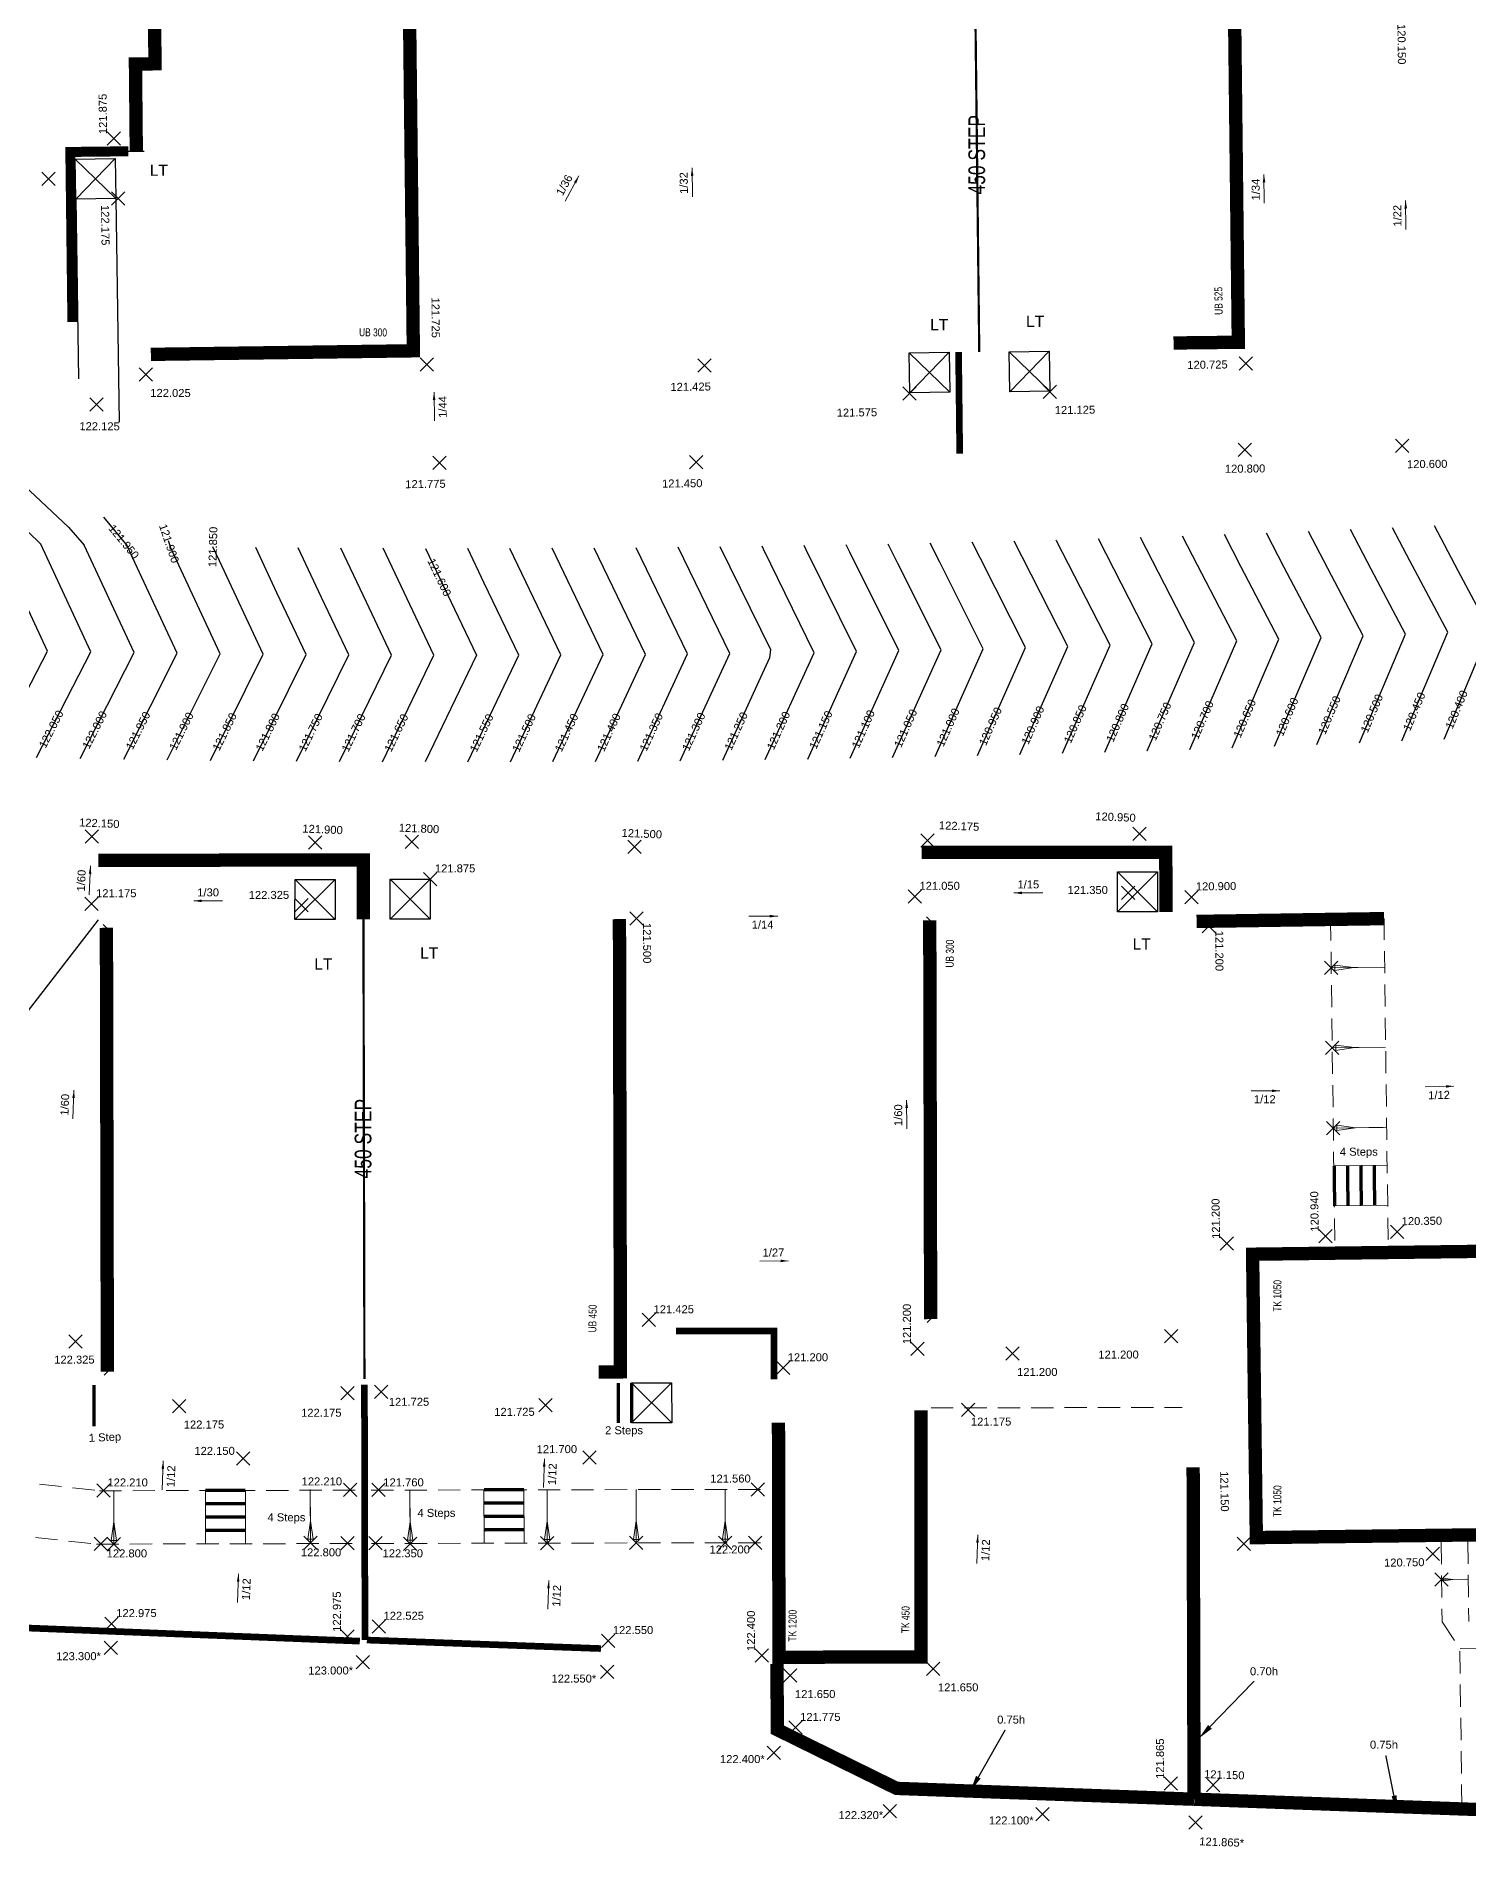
# Model space of a CAD drawing. Header units: metres. Extents: x 287878 to 288371, y 62805 to 63080.
# Drawn here: x 287979.92 to 288012.14, y 62978.25 to 63018.98 of the extents above; entities that cross this region are included whole.
import ezdxf
from ezdxf.enums import TextEntityAlignment as Align

# ---------------------------------------------------------------- set-up
doc = ezdxf.new("R2010")
doc.units = ezdxf.units.M
doc.header["$PDMODE"] = 3
doc.header["$PDSIZE"] = 0.15
doc.linetypes.add('DASHDOT', pattern=[25.4, 12.7, -6.35, 0, -6.35])
doc.linetypes.add('HIDDEN', pattern=[0.375, 0.25, -0.125])
for name, color, linetype, lineweight in [('EXP - LEVELS TEXT', 3, 'Continuous', 18), ('EXP - PLOT FFLS', 4, 'Continuous', 25), ('EXP - RETAINING WALLS - 0.6m', 190, 'Continuous', 18), ('EXP - RETAINING WALLS GRAVEL BOARD', 151, 'FENCELINE2', 18), ('EXP - STEPS', 240, 'Continuous', 18), ('EXP - TANKING', 12, 'TANKING', 35), ('EXP - UNDERBUILD', 94, 'UNDERBUILD', 35), ('EXP-EW-BANKS&CUTTINGS', 251, 'HIDDEN', 18), ('EXP-EW-DESIGN-LINES', 1, 'HIDDEN', 9), ('EXP-EW-GRADIENTS', 3, 'Continuous', 18), ('EXP-EW-GRADIENTS-TEXT', 3, 'Continuous', 18), ('EXP-EW-LEVEL-LANDING', 1, 'Continuous', 25), ('EXP-EW-LEVEL-THRESHOLD-TEXT', 1, 'Continuous', 25), ('EXP-EW-LEVELS-POINTS', 3, 'Continuous', 18), ('EXP-EW-LEVELS-TEXT', 3, 'Continuous', 18), ('EXP-EW-PLOT-WALLS', 190, 'DASHDOT', 35), ('EXP-EW-RAISED-DPC', 160, 'TANKING', 35), ('EXP-EW-RETAINING-WALL-HEIGHTS', 3, 'Continuous', 18), ('EXP-LEVEL-LANDING', 1, 'Continuous', 25), ('EXP-LEVEL-THRESHOLD-TEXT', 1, 'Continuous', 25)]:
    doc.layers.add(name, color=color, linetype=linetype, lineweight=lineweight)
for name, color, linetype in [('EXP - PEN 1', 1, 'Continuous'), ('XREF - SITE CONTOURS$0$EXP_-_ EW_CONT-SECONDARY_TEXT', 253, 'Continuous'), ('XREF - SITE CONTOURS$0$EXP_-_EW_-_CONT-PRIMARY', 10, 'Continuous'), ('XREF - SITE CONTOURS$0$EXP_-_EW_-_CONT-PRIMARY_TEXT', 10, 'Continuous'), ('XREF - SITE CONTOURS$0$EXP_-_EW_CONT-SECONDARY', 253, 'Continuous')]:
    doc.layers.add(name, color=color, linetype=linetype)
doc.layers.add('EXP - WORKING', color=6, linetype='Continuous', plot=False)
doc.layers.add('EXP-EW-BANKS&CUTTINGS-WORKING', color=255, linetype='Continuous', lineweight=18, plot=False)
doc.layers.add('EXP-EW-TANKING TEXT', color=3, linetype='Continuous', true_color=0x00ff00)
doc.styles.add('18 @ 1 to 200', font='arial.ttf', dxfattribs={"height": 0.36})
doc.styles.add('18 @ 1 to 500', font='arial.ttf', dxfattribs={"height": 0.9})
doc.styles.add('25 @ 1 to 200', font='arial.ttf', dxfattribs={"height": 0.5})
doc.styles.add('Century Gothic', font='arial.ttf')
doc.styles.add('ESTROAD', font='arial.ttf', dxfattribs={"width": 0.75})
doc.styles.add('XREF - SITE CONTOURS$0$18 @ 1 to 200', font='arial.ttf', dxfattribs={"height": 0.36})
doc.linetypes.add('FENCELINE2', pattern='A,6.35,-2.54,[132,ltypeshp.shx,S=2.54,R=0,X=-2.54,Y=0],-2.54,25.4', length=36.83)
doc.linetypes.add('TANKING', pattern='A,0.3,-0.1575,["V",Century Gothic,S=0.3,R=0,X=-0.1464,Y=-0.15],-0.1575', length=0.615)
doc.linetypes.add('UNDERBUILD', pattern='A,0.3,-0.1575,["O",Century Gothic,S=0.3,R=0,X=-0.181,Y=-0.15],-0.1575', length=0.615)
doc.dimstyles.new('1 to 200 (18)', dxfattribs={"dimtxt": 0.36, "dimasz": 0.36, "dimexe": 0.09, "dimexo": 0.09, "dimgap": 0.12, "dimtad": 1, "dimdec": 3, "dimzin": 0, "dimdsep": 46, "dimtxsty": '18 @ 1 to 200', "dimcen": 0.12, "dimadec": 0, "dimazin": 0, "dimtfac": 1, "dimtdec": 3, "dimtofl": 0, "dimtmove": 0, "dimatfit": 3, "dimfxl": 0.12, "dimtolj": 1, "dimtzin": 0, "dimarcsym": 1})

# ---------------------------------------------------------------- blocks, each defined once
blk = doc.blocks.new('*U804')
at = {"layer": 'EXP - STEPS'}
for p, q in [((-0.45, 1.2), (-0.45, 0)), ((0.45, 1.2), (0.45, 0))]:
    blk.add_line(p, q, dxfattribs=at)
at = {"layer": 'EXP - STEPS', "const_width": 0.075}
for points in [[(-0.45, 1.2), (0.45, 1.2)], [(-0.45, 0.9), (0.45, 0.9)], [(-0.45, 0.6), (0.45, 0.6)], [(-0.45, 0.3), (0.45, 0.3)]]:
    blk.add_lwpolyline(points, dxfattribs=at)
blk = doc.blocks.new('*U805')
at = {"layer": 'EXP - STEPS'}
for p, q in [((-0.45, 1.2), (-0.45, 0)), ((0.45, 1.2), (0.45, 0))]:
    blk.add_line(p, q, dxfattribs=at)
at = {"layer": 'EXP - STEPS', "const_width": 0.075}
for points in [[(-0.45, 1.2), (0.45, 1.2)], [(-0.45, 0.9), (0.45, 0.9)], [(-0.45, 0.6), (0.45, 0.6)], [(-0.45, 0.3), (0.45, 0.3)]]:
    blk.add_lwpolyline(points, dxfattribs=at)
blk = doc.blocks.new('XREF - SITE CONTOURS')
at = {"layer": 'XREF - SITE CONTOURS$0$EXP_-_EW_-_CONT-PRIMARY', "flags": 128}
for points in [[(528.223191, 277.117846), (530.749654, 276.111977), (531.984824, 275.487773), (532.733873, 275.064705), (533.029286, 274.834989), (533.243347, 274.672809), (533.88992, 274.208789), (534.031682, 274.074216), (535.641835, 272.56514), (535.994034, 272.164309)], [(564.673441, 267.715305), (565.710838, 270.162853), (564.939859, 271.619169), (564.470401, 272.511066)], [(535.907819, 267.36511), (537.11882, 269.745165), (536.151583, 271.823986), (535.994034, 272.164309)], [(540.774995, 267.302464), (541.947091, 269.694922), (541.336954, 270.98725), (540.812142, 272.102402)], [(545.58317, 267.289213), (546.717914, 269.693405), (546.370105, 270.418185), (545.571834, 272.089392)], [(550.357322, 267.324256), (551.418806, 269.632386), (551.435837, 269.803794), (550.298227, 272.123755)], [(555.130583, 267.40699), (556.216725, 269.833103), (555.236762, 271.779892), (555.023495, 272.205736)], [(559.90278, 267.537343), (560.964603, 269.974308), (559.747709, 272.334863)]]:
    blk.add_lwpolyline(points, dxfattribs=at)
at = {"layer": 'XREF - SITE CONTOURS$0$EXP_-_EW_CONT-SECONDARY', "flags": 128}
for points in [[(528.049709, 276.549071), (530.733627, 275.41216), (532.075402, 274.674703), (532.202032, 274.574498), (533.277297, 273.878498), (535.023236, 272.182726)], [(536.43089, 272.794274), (536.962421, 272.147925)], [(565.627347, 267.756609), (566.659846, 270.206241), (565.806183, 271.811858), (565.414716, 272.551954)], [(566.581168, 267.799816), (567.608765, 270.251522), (566.894776, 271.587048), (566.358947, 272.594725)], [(533.944002, 267.404428), (535.170762, 269.779328), (534.175859, 271.929791), (534.050011, 272.203191)], [(534.927136, 267.383735), (536.146002, 269.761227), (535.164223, 271.877308), (535.023236, 272.182726)], [(536.886066, 267.348538), (538.089231, 269.731129), (537.137946, 271.769852), (536.962421, 272.147925)], [(537.861893, 267.334003), (539.057249, 269.719102), (538.123321, 271.714932), (537.928411, 272.133557)], [(537.88433, 272.263606), (537.928411, 272.133557)], [(538.835314, 267.321489), (540.022889, 269.709068), (539.037549, 271.809579), (538.892018, 272.121192)], [(538.892017, 272.121098), (538.892154, 272.126086)], [(539.806343, 267.310981), (540.986165, 269.701013), (540.331271, 271.092165), (539.853257, 272.110812)], [(541.741283, 267.295922), (542.905681, 269.69078), (542.342961, 270.879219), (541.768688, 272.095949)], [(542.705222, 267.291341), (543.861949, 269.688571), (542.722909, 272.091436)], [(543.674817, 272.088848), (544.81591, 269.688281), (543.666826, 267.288705)], [(544.626113, 267.288001), (545.76777, 269.689734), (544.993883, 271.310627), (544.624429, 272.088172)], [(546.538261, 267.292363), (547.667898, 269.698808), (546.517567, 272.092498)], [(547.493052, 267.297478), (548.61787, 269.706106), (547.462754, 272.097486)], [(548.447826, 267.304499), (549.567825, 269.715298), (548.407928, 272.104359)], [(549.402584, 267.313425), (550.517759, 269.726385), (549.353087, 272.113115)], [(551.312036, 267.336993), (552.409492, 269.736535), (551.2753, 272.071177), (551.243343, 272.136338)], [(552.266724, 267.351635), (553.367404, 269.771109), (552.236311, 272.053533), (552.188432, 272.150862)], [(553.22138, 267.368181), (554.317218, 269.789879), (553.213161, 272.00617), (553.133489, 272.16727)], [(554.176001, 267.386633), (555.266993, 269.810544), (554.297032, 271.746982), (554.078511, 272.185561)], [(556.085123, 267.429251), (557.166409, 269.857556), (556.144145, 271.878077), (555.968437, 272.227795)], [(557.039616, 267.453417), (558.116043, 269.883903), (557.089546, 271.902711), (556.913334, 272.251737)], [(557.994059, 267.479488), (559.065623, 269.912144), (557.865776, 272.262586), (557.85818, 272.277562)], [(558.948449, 267.507463), (560.015144, 269.942279), (558.802973, 272.305271)], [(560.857051, 267.569127), (561.913997, 270.00823), (561.030275, 271.71109), (560.692384, 272.366338)], [(561.811256, 267.602816), (562.863321, 270.044046), (562.007629, 271.684645), (561.636995, 272.399696)], [(562.765391, 267.638408), (563.812571, 270.081755), (562.985015, 271.660511), (562.581537, 272.434937)], [(563.719454, 267.675905), (564.761745, 270.121358), (563.962428, 271.638687), (563.526007, 272.47206)]]:
    blk.add_lwpolyline(points, dxfattribs=at)
at = {"layer": 'XREF - SITE CONTOURS$0$EXP_-_ EW_CONT-SECONDARY_TEXT', "char_height": 0.18, "width": 2.52, "attachment_point": 5, "line_spacing_factor": 0.888, "style": 'XREF - SITE CONTOURS$0$18 @ 1 to 200'}
for s, insert, rotation in [('121.950', (536.888211, 272.238165), 309.432434), ('121.900', (537.906049, 272.199529), 288.7244265), ('121.850', (538.892058, 272.122592), 88.4179003), ('121.600', (543.98392, 271.438575), 295.4237364), ('120.450', (565.906995, 268.420082), 67.1449889), ('120.400', (566.859488, 268.463848), 67.2597044), ('122.050', (535.255607, 268.024443), 62.857193), ('121.950', (537.210619, 267.99124), 63.2070581), ('121.200', (551.611501, 267.991761), 65.422516), ('121.150', (552.564868, 268.007005), 65.538002), ('121.100', (553.51821, 268.024148), 65.652847), ('121.050', (554.471516, 268.043193), 65.7676848), ('120.950', (556.378004, 268.08699), 65.9973296), ('120.900', (557.331179, 268.111742), 66.1121369), ('120.850', (558.284302, 268.138395), 66.2269364), ('120.800', (559.237371, 268.166951), 66.3417205), ('120.700', (561.143328, 268.229767), 66.5712738), ('120.650', (562.096209, 268.264028), 66.686035), ('120.600', (563.04902, 268.30019), 66.800789), ('120.550', (564.001758, 268.338253), 66.9155347), ('121.900', (538.184493, 267.977687), 63.381035), ('121.850', (539.155965, 267.966146), 63.5543788), ('121.800', (540.125049, 267.956602), 63.7270928), ('121.700', (542.056112, 267.943442), 64.0706254), ('121.650', (543.01812, 267.939797), 64.2414475), ('121.550', (544.935218, 267.938273), 64.5760573), ('121.450', (546.844212, 267.944125), 64.8536298), ('121.400', (547.797705, 267.949848), 64.9676513), ('121.350', (548.751182, 267.957473), 65.0815658), ('121.300', (549.704641, 267.967001), 65.1954727)]:
    blk.add_mtext(s, dxfattribs=dict(at, insert=insert, rotation=rotation))
at = {"layer": 'XREF - SITE CONTOURS$0$EXP_-_EW_-_CONT-PRIMARY_TEXT', "char_height": 0.18, "width": 2.52, "attachment_point": 5, "line_spacing_factor": 0.888, "style": 'XREF - SITE CONTOURS$0$18 @ 1 to 200'}
for s, insert, rotation in [('122.000', (536.234328, 268.00682), 63.0324441), ('121.250', (550.658154, 267.978397), 65.3028106), ('121.000', (555.424781, 268.06414), 65.8825075), ('120.750', (560.190381, 268.197408), 66.4565047), ('120.500', (564.954417, 268.378217), 67.0302656), ('121.750', (541.09176, 267.949039), 63.8991737), ('121.500', (545.890489, 267.940332), 64.7333603)]:
    blk.add_mtext(s, dxfattribs=dict(at, insert=insert, rotation=rotation))
blk = doc.blocks.new('*U875')
at = {"layer": 'EXP-EW-BANKS&CUTTINGS', "linetype": 'Continuous'}
blk.add_lwpolyline([(-1.119, -0.042), (-0.496, -0.019), (-0.078, -0.063), (-0.082, 0.057), (-0.496, -0.019)], dxfattribs=at)
at = {"layer": 'EXP-EW-BANKS&CUTTINGS-WORKING'}
blk.add_line((-1.199, -0.045), (0, 0), dxfattribs=at)
blk.add_point((0, 0), dxfattribs=at)
blk = doc.blocks.new('*U876')
at = {"layer": 'EXP-EW-BANKS&CUTTINGS', "linetype": 'Continuous'}
blk.add_lwpolyline([(-1.119, -0.042), (-0.496, -0.019), (-0.078, -0.063), (-0.082, 0.057), (-0.496, -0.019)], dxfattribs=at)
at = {"layer": 'EXP-EW-BANKS&CUTTINGS-WORKING'}
blk.add_line((-1.199, -0.045), (0, 0), dxfattribs=at)
blk.add_point((0, 0), dxfattribs=at)
blk = doc.blocks.new('*U877')
at = {"layer": 'EXP-EW-BANKS&CUTTINGS', "linetype": 'Continuous'}
blk.add_lwpolyline([(-1.119, -0.042), (-0.496, -0.019), (-0.078, -0.063), (-0.082, 0.057), (-0.496, -0.019)], dxfattribs=at)
at = {"layer": 'EXP-EW-BANKS&CUTTINGS-WORKING'}
blk.add_line((-1.199, -0.045), (0, 0), dxfattribs=at)
blk.add_point((0, 0), dxfattribs=at)
blk = doc.blocks.new('*U25')
at = {"layer": 'EXP - STEPS'}
for p, q in [((-0.45, 1.2), (-0.45, 2.4)), ((0.45, 1.2), (0.45, 2.4))]:
    blk.add_line(p, q, dxfattribs=at)
at = {"layer": 'EXP - STEPS', "const_width": 0.075}
for points in [[(-0.45, 2.1), (0.45, 2.1)], [(-0.45, 1.8), (0.45, 1.8)], [(-0.45, 1.5), (0.45, 1.5)], [(-0.45, 1.2), (0.45, 1.2)]]:
    blk.add_lwpolyline(points, dxfattribs=at)
blk = doc.blocks.new('*U879')
at = {"layer": 'EXP-EW-BANKS&CUTTINGS', "linetype": 'Continuous'}
blk.add_lwpolyline([(-1.119, -0.042), (-0.496, -0.019), (-0.078, -0.063), (-0.082, 0.057), (-0.496, -0.019)], dxfattribs=at)
at = {"layer": 'EXP-EW-BANKS&CUTTINGS-WORKING'}
blk.add_line((-1.199, -0.045), (0, 0), dxfattribs=at)
blk.add_point((0, 0), dxfattribs=at)
blk = doc.blocks.new('*U880')
at = {"layer": 'EXP-EW-BANKS&CUTTINGS', "linetype": 'Continuous'}
blk.add_lwpolyline([(-1.119, -0.042), (-0.496, -0.019), (-0.078, -0.063), (-0.082, 0.057), (-0.496, -0.019)], dxfattribs=at)
at = {"layer": 'EXP-EW-BANKS&CUTTINGS-WORKING'}
blk.add_line((-1.199, -0.045), (0, 0), dxfattribs=at)
blk.add_point((0, 0), dxfattribs=at)
blk = doc.blocks.new('*U881')
at = {"layer": 'EXP-EW-BANKS&CUTTINGS', "linetype": 'Continuous'}
blk.add_lwpolyline([(-1.119, -0.042), (-0.496, -0.019), (-0.078, -0.063), (-0.082, 0.057), (-0.496, -0.019)], dxfattribs=at)
at = {"layer": 'EXP-EW-BANKS&CUTTINGS-WORKING'}
blk.add_line((-1.199, -0.045), (0, 0), dxfattribs=at)
blk.add_point((0, 0), dxfattribs=at)
blk = doc.blocks.new('*U882')
at = {"layer": 'EXP-EW-BANKS&CUTTINGS', "linetype": 'Continuous'}
blk.add_lwpolyline([(-1.119, -0.042), (-0.496, -0.019), (-0.078, -0.063), (-0.082, 0.057), (-0.496, -0.019)], dxfattribs=at)
at = {"layer": 'EXP-EW-BANKS&CUTTINGS-WORKING'}
blk.add_line((-1.199, -0.045), (0, 0), dxfattribs=at)
blk.add_point((0, 0), dxfattribs=at)
blk = doc.blocks.new('*U27')
at = {"layer": 'EXP-LEVEL-LANDING', "ltscale": 2}
for p, q in [((-7.71, 0.901), (-8.308, -0.223)), ((-7.447, 0.04), (-8.571, 0.638))]:
    blk.add_line(p, q, dxfattribs=at)
blk.add_lwpolyline([(-8.308, -0.223), (-8.571, 0.638), (-7.71, 0.901), (-7.447, 0.04)], close=True, dxfattribs=at)
blk = doc.blocks.new('*U874')
at = {"layer": 'EXP-EW-BANKS&CUTTINGS', "linetype": 'Continuous'}
blk.add_lwpolyline([(-0.565, -0.021), (-0.25, -0.009), (-0.039, -0.032), (-0.042, 0.029), (-0.25, -0.009)], dxfattribs=at)
at = {"layer": 'EXP-EW-BANKS&CUTTINGS-WORKING'}
blk.add_line((-0.606, -0.023), (0, 0), dxfattribs=at)
blk.add_point((0, 0), dxfattribs=at)
blk = doc.blocks.new('*U974')
at = {"layer": 'EXP-LEVEL-LANDING', "ltscale": 2}
for p, q in [((-8.266, -0.296), (-7.14, -0.89)), ((-7.406, -0.03), (-8, -1.156))]:
    blk.add_line(p, q, dxfattribs=at)
blk.add_lwpolyline([(-7.14, -0.89), (-8, -1.156), (-8.266, -0.296), (-7.406, -0.03)], close=True, dxfattribs=at)
blk = doc.blocks.new('*U1124')
at = {"layer": 'EXP-LEVEL-THRESHOLD-TEXT', "style": '25 @ 1 to 200'}
blk.add_text('LT', height=0.5, rotation=359.99996, dxfattribs=at).set_placement((-0.04, -0.65), align=Align.MIDDLE_CENTER)
blk = doc.blocks.new('*U1125')
at = {"layer": 'EXP-LEVEL-THRESHOLD-TEXT', "style": '25 @ 1 to 200'}
blk.add_text('LT', height=0.5, rotation=359.99996, dxfattribs=at).set_placement((-0.04, -0.65), align=Align.MIDDLE_CENTER)
blk = doc.blocks.new('*U1126')
at = {"layer": 'EXP-LEVEL-THRESHOLD-TEXT', "style": '25 @ 1 to 200'}
blk.add_text('LT', height=0.5, rotation=359.99996, dxfattribs=at).set_placement((-0.04, -0.65), align=Align.MIDDLE_CENTER)
blk = doc.blocks.new('*U1153')
at = {"layer": 'EXP-LEVEL-THRESHOLD-TEXT', "style": '25 @ 1 to 200'}
blk.add_text('LT', height=0.5, rotation=359.99996, dxfattribs=at).set_placement((-0.04, -0.65), align=Align.MIDDLE_CENTER)
blk = doc.blocks.new('*U1154')
at = {"layer": 'EXP-LEVEL-THRESHOLD-TEXT', "style": '25 @ 1 to 200'}
blk.add_text('LT', height=0.5, rotation=359.99996, dxfattribs=at).set_placement((-0.04, -0.65), align=Align.MIDDLE_CENTER)
blk = doc.blocks.new('*U1155')
at = {"layer": 'EXP-LEVEL-THRESHOLD-TEXT', "style": '25 @ 1 to 200'}
blk.add_text('LT', height=0.5, rotation=359.99996, dxfattribs=at).set_placement((-0.04, -0.65), align=Align.MIDDLE_CENTER)
blk = doc.blocks.new('*U1327')
at = {"layer": 'EXP-EW-BANKS&CUTTINGS', "linetype": 'Continuous'}
blk.add_lwpolyline([(-1.119, -0.042), (-0.496, -0.019), (-0.078, -0.063), (-0.082, 0.057), (-0.496, -0.019)], dxfattribs=at)
at = {"layer": 'EXP-EW-BANKS&CUTTINGS-WORKING'}
blk.add_line((-1.199, -0.045), (0, 0), dxfattribs=at)
blk.add_point((0, 0), dxfattribs=at)
blk = doc.blocks.new('*U1328')
at = {"layer": 'EXP-EW-BANKS&CUTTINGS', "linetype": 'Continuous'}
blk.add_lwpolyline([(-1.119, -0.042), (-0.496, -0.019), (-0.078, -0.063), (-0.082, 0.057), (-0.496, -0.019)], dxfattribs=at)
at = {"layer": 'EXP-EW-BANKS&CUTTINGS-WORKING'}
blk.add_line((-1.199, -0.045), (0, 0), dxfattribs=at)
blk.add_point((0, 0), dxfattribs=at)
blk = doc.blocks.new('*U1064')
at = {"layer": 'EXP-EW-GRADIENTS-TEXT', "color": 0, "style": '18 @ 1 to 200'}
blk.add_attdef('1/00', (0.13, 0.2), '', height=0.36, rotation=360, dxfattribs=at)
at = {"layer": 'EXP-EW-GRADIENTS'}
blk.add_leader([(1.3, 0), (0, 0)], dimstyle='1 to 200 (18)', dxfattribs=at)
blk = doc.blocks.new('*U1067')
at = {"layer": 'EXP-EW-GRADIENTS-TEXT', "color": 0, "style": '18 @ 1 to 200'}
blk.add_attdef('1/00', (0.13, 0.2), '', height=0.36, rotation=360, dxfattribs=at)
at = {"layer": 'EXP-EW-GRADIENTS'}
blk.add_leader([(1.3, 0), (0, 0)], dimstyle='1 to 200 (18)', dxfattribs=at)
blk = doc.blocks.new('*U1068')
at = {"layer": 'EXP-EW-GRADIENTS-TEXT', "color": 0, "style": '18 @ 1 to 200'}
blk.add_attdef('1/00', (0.13, 0.2), '', height=0.36, rotation=360, dxfattribs=at)
at = {"layer": 'EXP-EW-GRADIENTS'}
blk.add_leader([(1.3, 0), (0, 0)], dimstyle='1 to 200 (18)', dxfattribs=at)
blk = doc.blocks.new('*U1069')
at = {"layer": 'EXP-EW-GRADIENTS-TEXT', "color": 0, "style": '18 @ 1 to 200'}
blk.add_attdef('1/00', (0.13, 0.2), '', height=0.36, rotation=360, dxfattribs=at)
at = {"layer": 'EXP-EW-GRADIENTS'}
blk.add_leader([(1.3, 0), (0, 0)], dimstyle='1 to 200 (18)', dxfattribs=at)
blk = doc.blocks.new('*U1070')
at = {"layer": 'EXP-EW-GRADIENTS-TEXT', "color": 0, "style": '18 @ 1 to 200'}
blk.add_attdef('1/00', (0.13, -0.56), '', height=0.36, rotation=0, dxfattribs=at)
at = {"layer": 'EXP-EW-GRADIENTS'}
blk.add_leader([(1.3, 0), (0, 0)], dimstyle='1 to 200 (18)', dxfattribs=at)
blk = doc.blocks.new('*U1071')
at = {"layer": 'EXP-EW-GRADIENTS-TEXT', "color": 0, "style": '18 @ 1 to 200'}
blk.add_attdef('1/00', (-1.139, 0.2), '', height=0.36, rotation=0, dxfattribs=at)
at = {"layer": 'EXP-EW-GRADIENTS'}
blk.add_leader([(-1.3, 0), (0, 0)], dimstyle='1 to 200 (18)', dxfattribs=at)
blk = doc.blocks.new('*U1072')
at = {"layer": 'EXP-EW-GRADIENTS-TEXT', "color": 0, "style": '18 @ 1 to 200'}
blk.add_attdef('1/00', (-1.139, 0.2), '', height=0.36, rotation=0, dxfattribs=at)
at = {"layer": 'EXP-EW-GRADIENTS'}
blk.add_leader([(-1.3, 0), (0, 0)], dimstyle='1 to 200 (18)', dxfattribs=at)
blk = doc.blocks.new('*U1106')
at = {"layer": 'EXP-EW-GRADIENTS-TEXT', "color": 0, "style": '18 @ 1 to 200'}
blk.add_attdef('1/00', (0.13, 0.2), '', height=0.36, rotation=360, dxfattribs=at)
at = {"layer": 'EXP-EW-GRADIENTS'}
blk.add_leader([(1.3, 0), (0, 0)], dimstyle='1 to 200 (18)', dxfattribs=at)
blk = doc.blocks.new('*U1107')
at = {"layer": 'EXP-EW-GRADIENTS-TEXT', "color": 0, "style": '18 @ 1 to 200'}
blk.add_attdef('1/00', (0.13, -0.56), '', height=0.36, rotation=0, dxfattribs=at)
at = {"layer": 'EXP-EW-GRADIENTS'}
blk.add_leader([(1.3, 0), (0, 0)], dimstyle='1 to 200 (18)', dxfattribs=at)
blk = doc.blocks.new('*U1108')
at = {"layer": 'EXP-EW-GRADIENTS-TEXT', "color": 0, "style": '18 @ 1 to 200'}
blk.add_attdef('1/00', (0.211, 0.112), '', height=0.36, rotation=330.88717, dxfattribs=at)
at = {"layer": 'EXP-EW-GRADIENTS'}
blk.add_leader([(1.136, -0.632), (0, 0)], dimstyle='1 to 200 (18)', dxfattribs=at)
blk = doc.blocks.new('*U1244')
at = {"layer": 'EXP-EW-GRADIENTS-TEXT', "color": 0, "style": '18 @ 1 to 200'}
blk.add_attdef('1/00', (0.13, 0.2), '', height=0.36, rotation=360, dxfattribs=at)
at = {"layer": 'EXP-EW-GRADIENTS'}
blk.add_leader([(1.3, 0), (0, 0)], dimstyle='1 to 200 (18)', dxfattribs=at)
blk = doc.blocks.new('*U1245')
at = {"layer": 'EXP-EW-GRADIENTS-TEXT', "color": 0, "style": '18 @ 1 to 200'}
blk.add_attdef('1/00', (0.13, 0.2), '', height=0.36, rotation=360, dxfattribs=at)
at = {"layer": 'EXP-EW-GRADIENTS'}
blk.add_leader([(1.3, 0), (0, 0)], dimstyle='1 to 200 (18)', dxfattribs=at)
blk = doc.blocks.new('*U1323')
at = {"layer": 'EXP-EW-GRADIENTS-TEXT', "color": 0, "style": '18 @ 1 to 200'}
blk.add_attdef('1/00', (0.569, -0.081), '', height=0.36, rotation=68.85055, dxfattribs=at)
at = {"layer": 'EXP-EW-GRADIENTS'}
blk.add_leader([(0.469, 1.212), (0, 0)], dimstyle='1 to 200 (18)', dxfattribs=at)
blk = doc.blocks.new('*U1326')
at = {"layer": 'EXP-EW-GRADIENTS-TEXT', "color": 0, "style": '18 @ 1 to 200'}
blk.add_attdef('1/00', (0.569, -0.081), '', height=0.36, rotation=68.85055, dxfattribs=at)
at = {"layer": 'EXP-EW-GRADIENTS'}
blk.add_leader([(0.469, 1.212), (0, 0)], dimstyle='1 to 200 (18)', dxfattribs=at)
blk = doc.blocks.new('*U1329')
at = {"layer": 'EXP-EW-GRADIENTS-TEXT', "color": 0, "style": '18 @ 1 to 200'}
blk.add_attdef('1/00', (0.569, -0.081), '', height=0.36, rotation=68.85055, dxfattribs=at)
at = {"layer": 'EXP-EW-GRADIENTS'}
blk.add_leader([(0.469, 1.212), (0, 0)], dimstyle='1 to 200 (18)', dxfattribs=at)
blk = doc.blocks.new('*U1330')
at = {"layer": 'EXP-EW-GRADIENTS-TEXT', "color": 0, "style": '18 @ 1 to 200'}
blk.add_attdef('1/00', (0.569, -0.081), '', height=0.36, rotation=68.85055, dxfattribs=at)
at = {"layer": 'EXP-EW-GRADIENTS'}
blk.add_leader([(0.469, 1.212), (0, 0)], dimstyle='1 to 200 (18)', dxfattribs=at)
blk = doc.blocks.new('*U1331')
at = {"layer": 'EXP-EW-GRADIENTS-TEXT', "color": 0, "style": '18 @ 1 to 200'}
blk.add_attdef('1/00', (0.569, -0.081), '', height=0.36, rotation=68.85055, dxfattribs=at)
at = {"layer": 'EXP-EW-GRADIENTS'}
blk.add_leader([(0.469, 1.212), (0, 0)], dimstyle='1 to 200 (18)', dxfattribs=at)
blk = doc.blocks.new('*U1185')
at = {"layer": 'EXP-EW-GRADIENTS-TEXT', "color": 0, "style": '18 @ 1 to 200'}
blk.add_attdef('1/00', (-0.062, -0.572), '', height=0.36, rotation=340.74919, dxfattribs=at)
at = {"layer": 'EXP-EW-GRADIENTS'}
blk.add_leader([(1.227, -0.429), (0, 0)], dimstyle='1 to 200 (18)', dxfattribs=at)
blk = doc.blocks.new('*U1186')
at = {"layer": 'EXP-EW-GRADIENTS-TEXT', "color": 0, "style": '18 @ 1 to 200'}
blk.add_attdef('1/00', (-0.047, -0.573), '', height=0.36, rotation=342.24701, dxfattribs=at)
at = {"layer": 'EXP-EW-GRADIENTS'}
blk.add_leader([(1.238, -0.396), (0, 0)], dimstyle='1 to 200 (18)', dxfattribs=at)

msp = doc.modelspace()

# ---------------------------------------------------------------- linework, layer by layer
at = {"layer": 'EXP - RETAINING WALLS - 0.6m'}
msp.add_lwpolyline([(287981.997, 63016.388, 0.225, 0.225, 0), (287980.692, 63016.373, 0.225, 0.225, 0), (287980.738, 63012.55, 0, 0, 0)], format="xyseb", dxfattribs=at)
at = {"layer": 'EXP - RETAINING WALLS - 0.6m', "const_width": 0.3}
for points in [[(287999.838, 63000.616), (288005.326, 63000.616), (288005.329, 62999.278)], [(287981.322, 63000.436), (287987.28, 63000.449), (287987.283, 62999.11)], [(288006.018, 62999.064), (288010.233, 62999.127)], [(288005.941, 62986.784), (288005.961, 62979.318)], [(288005.961, 62979.318), (287999.272, 62979.562), (287996.588, 62980.883), (287996.585, 62982.36)], [(288005.967, 62979.318), (288015.094, 62978.986), (288015.094, 62979.198)]]:
    msp.add_lwpolyline(points, dxfattribs=at)
at = {"layer": 'EXP - RETAINING WALLS GRAVEL BOARD', "ltscale": 0.05, "const_width": 0.15, "elevation": 0}
msp.add_lwpolyline([(288000.666, 63011.871), (288000.692, 63009.584)], dxfattribs=at)
at = {"layer": 'EXP - RETAINING WALLS GRAVEL BOARD', "ltscale": 0.05, "const_width": 0.15}
for points in [[(287994.313, 62989.848), (287996.512, 62989.852), (287996.514, 62988.764)], [(287987.305, 62988.646), (287987.317, 62982.901)], [(287976.855, 62983.283), (287987.202, 62982.874)], [(287987.36, 62982.899), (287992.623, 62982.707)]]:
    msp.add_lwpolyline(points, dxfattribs=at)
at = {"layer": 'EXP - STEPS', "const_width": 0.075}
for points in [[(287981.224, 62988.633), (287981.226, 62987.707)], [(287993.014, 62987.782), (287993.012, 62988.682)]]:
    msp.add_lwpolyline(points, dxfattribs=at)
at = {"layer": 'EXP - STEPS', "const_width": 0.075, "elevation": -0.006}
msp.add_lwpolyline([(287993.314, 62987.783), (287993.312, 62988.683)], dxfattribs=at)
at = {"layer": 'EXP - TANKING', "const_width": 0.3, "flags": 128}
for points in [[(288013.53, 62991.657), (288007.278, 62991.578), (288007.362, 62985.203), (288012.414, 62985.266)], [(287996.616, 62987.787), (287996.628, 62982.512), (287999.824, 62982.517), (287999.821, 62988.064)]]:
    msp.add_lwpolyline(points, dxfattribs=at)
at = {"layer": 'EXP - UNDERBUILD', "const_width": 0.3, "flags": 128}
for points in [[(287982.175, 63016.388), (287982.156, 63018.351), (287982.596, 63018.356), (287982.562, 63021.272)], [(287982.502, 63011.82), (287988.405, 63011.9), (287988.298, 63021.364), (287987.698, 63021.358)], [(288006.19, 63021.112), (288006.854, 63021.119), (288006.957, 63012.092), (288005.5, 63012.076)], [(287992.574, 62988.931), (287993.062, 62988.932), (287993.04, 62999.115)], [(288000.018, 62999.089), (288000.038, 62990.117)]]:
    msp.add_lwpolyline(points, dxfattribs=at)
at = {"layer": 'EXP - WORKING'}
for points in [[(287982.08, 63018.425), (287982.231, 63018.277)], [(287982.52, 63018.43), (287982.671, 63018.282)], [(287981.997, 63016.388), (287982.353, 63016.388)], [(287974.332, 62990.051), (287981.325, 62999.097)], [(287999.943, 62999.164), (288000.094, 62999.014)], [(287999.963, 62990.041), (288000.112, 62990.192)]]:
    msp.add_lwpolyline(points, dxfattribs=at)
at = {"layer": 'EXP - WORKING', "elevation": 0}
for points in [[(287981.428, 62998.995), (287981.578, 62998.845)], [(287981.449, 62988.86), (287981.599, 62989.01)]]:
    msp.add_lwpolyline(points, dxfattribs=at)
at = {"layer": 'EXP-EW-BANKS&CUTTINGS', "ltscale": 2}
for points in [[(288009.125, 62991.883), (288009.033, 62999.071)], [(287969.24, 62985.865), (287976.924, 62985.535), (287981.28, 62985.057), (287987.248, 62985.07)], [(287987.463, 62985.07), (287996.354, 62985.089)], [(288011.516, 62985.104), (288011.539, 62983.305)], [(288012.116, 62985.112), (288012.139, 62983.313)], [(288011.539, 62983.305), (288011.938, 62982.711)], [(288013.942, 62982.736), (288011.938, 62982.711)]]:
    msp.add_lwpolyline(points, dxfattribs=at)
at = {"layer": 'EXP-EW-DESIGN-LINES', "ltscale": 2}
for points in [[(288010.325, 62991.899), (288010.233, 62999.127)], [(288000.048, 62988.12), (288005.692, 62988.132)], [(287969.291, 62987.064), (287977.015, 62986.733), (287981.345, 62986.257), (287987.245, 62986.27)], [(287987.46, 62986.27), (287996.352, 62986.289)], [(288011.984, 62979.148), (288011.938, 62982.711)]]:
    msp.add_lwpolyline(points, dxfattribs=at)
at = {"layer": 'EXP-EW-LEVEL-LANDING', "elevation": 0.009}
for points in [[(287980.813, 63015.312), (287980.875, 63011.266)], [(287981.713, 63015.326), (287981.79, 63010.294)]]:
    msp.add_lwpolyline(points, dxfattribs=at)
at = {"layer": 'EXP-EW-LEVELS-POINTS'}
for p in [(287981.668, 63016.673), (287980.197, 63015.77), (287981.764, 63015.329), (287988.708, 63011.59), (287994.954, 63011.567), (288007.126, 63011.611), (287982.387, 63011.37), (287981.283, 63010.689), (287999.56, 63010.942), (288002.72, 63010.98), (288007.105, 63009.669), (288010.641, 63009.763), (287988.991, 63009.379), (287994.765, 63009.392), (287981.178, 63000.976), (287988.369, 63000.857), (287999.97, 63000.886), (288004.736, 63001.033), (287986.199, 63000.837), (287993.379, 63000.741), (287988.786, 63000.016), (288004.479, 62999.705), (287981.166, 62999.458), (287985.892, 62999.431), (287999.681, 62999.625), (288005.901, 62999.609), (287993.421, 62999.133), (288006.291, 62998.959), (288008.917, 62991.984), (288010.528, 62992.079), (288006.697, 62991.82), (287993.703, 62990.099), (287980.809, 62989.613), (287999.744, 62989.449), (288005.448, 62989.738), (288001.876, 62989.343), (287996.719, 62989.019), (287986.925, 62988.452), (287987.682, 62988.482), (287983.137, 62988.161), (287991.375, 62988.179), (288000.883, 62988.076), (287992.365, 62987.002), (287984.575, 62986.985), (287981.437, 62986.26), (287986.987, 62986.275), (287987.619, 62986.275), (287996.153, 62986.282), (287981.375, 62985.061), (287986.925, 62985.076), (287987.557, 62985.076), (287996.092, 62985.083), (288007.081, 62985.063), (288011.329, 62984.836), (287981.619, 62983.264), (287986.927, 62982.98), (287987.631, 62983.205), (287981.6, 62982.722), (287992.787, 62982.883), (287996.24, 62982.548), (287987.27, 62982.4), (287992.764, 62982.184), (288000.097, 62982.25), (287996.882, 62982.099), (287996.999, 62980.928), (287996.511, 62980.363), (288005.437, 62979.671), (288006.388, 62979.638), (287999.119, 62979.049), (288002.554, 62978.982), (288005.991, 62978.791)]:
    msp.add_point(p, dxfattribs=at)
at = {"layer": 'EXP-EW-PLOT-WALLS', "ltscale": 0.05, "const_width": 0.05}
for points in [[(288001.024, 63021.301), (288001.131, 63011.875)], [(287987.283, 62999.109), (287987.305, 62988.77)]]:
    msp.add_lwpolyline(points, dxfattribs=at)
at = {"layer": 'EXP-EW-RAISED-DPC', "const_width": 0.3, "elevation": 0, "flags": 128}
msp.add_lwpolyline([(287981.503, 62998.92), (287981.524, 62988.935)], dxfattribs=at)

# ---------------------------------------------------------------- block references
at = {"layer": 'EXP - PEN 1'}
msp.add_blockref('XREF - SITE CONTOURS', (287445.006, 62735.366), dxfattribs=at)
at = {"layer": 'EXP - STEPS'}
for name, p, rotation in [('*U25', (288007.918, 62993.1), 270.7332349462433), ('*U804', (287984.182, 62985.066), 0.1621910218978526), ('*U805', (287990.448, 62985.08), 0.2791570380339574)]:
    msp.add_blockref(name, p, dxfattribs=dict(at, rotation=rotation))
at = {"layer": 'EXP-EW-BANKS&CUTTINGS', "linetype": 'Continuous'}
for name, p, rotation in [('*U877', (288009.047, 62998.022), 178.579879741897), ('*U876', (288009.07, 62996.219), 178.579879741897), ('*U875', (288009.093, 62994.417), 178.579879741897), ('*U882', (287981.673, 62985.058), 267.9694874013676), ('*U1328', (287986.09, 62985.086), 267.9694874013675), ('*U1327', (287988.332, 62985.064), 267.9694874013675), ('*U881', (287991.416, 62985.079), 267.9694874013675), ('*U880', (287993.416, 62985.083), 267.9694874013675), ('*U879', (287995.416, 62985.087), 267.9694874013675), ('*U874', (288011.527, 62984.261), 178.5798513717234)]:
    msp.add_blockref(name, p, dxfattribs=dict(at, rotation=rotation))
at = {"layer": 'EXP-EW-GRADIENTS'}
for name, p, xscale, yscale, zscale, rotation, values in [('*U1108', (287991.819, 63015.266), 0.4999999999999988, 0.4999999999999988, 0.4999999999999988, 90.65234682267369, {'1/00': '1/36'}), ('*U1106', (287994.68, 63015.366), 0.4999999999999992, 0.4999999999999992, 0.4999999999999992, 90.65234682267369, {'1/00': '1/32'}), ('*U1244', (288007.541, 63015.219), 0.499999999999999, 0.499999999999999, 0.499999999999999, 90.65234682267369, {'1/00': '1/34'}), ('*U1245', (288010.727, 63014.631), 0.4999999999999988, 0.4999999999999988, 0.4999999999999988, 90.65234682267369, {'1/00': '1/22'}), ('*U1107', (287988.877, 63010.323), 0.4999999999999989, 0.4999999999999989, 0.4999999999999989, 90.65234682267369, {'1/00': '1/44'}), ('*U1067', (287981.114, 62999.665), 0.4999999999999994, 0.4999999999999994, 0.4999999999999994, 87.54560696238316, {'1/00': '1/60'}), ('*U1072', (288002.56, 62999.707), 0.4999999999999997, 0.4999999999999997, 0.4999999999999997, 0.1228426057135251, {'1/00': '1/15'}), ('*U1071', (287984.115, 62999.528), 0.4999999999999997, 0.4999999999999997, 0.4999999999999997, 0.1228426057135251, {'1/00': '1/30'}), ('*U1070', (287995.948, 62999.18), 0.4999999999999998, 0.4999999999999998, 0.4999999999999998, 0.259492959670983, {'1/00': '1/14'}), ('*U1185', (288007.243, 62995.256), 0.5, 0.5, 0.5, 19.03381484029658, {'1/00': '1/12'}), ('*U1186', (288011.157, 62995.342), 0.5, 0.5, 0.5, 19.03381484029658, {'1/00': '1/12'}), ('*U1064', (287980.744, 62994.622), 0.4999999999999994, 0.4999999999999994, 0.4999999999999994, 87.54560696238316, {'1/00': '1/60'}), ('*U1068', (287999.5, 62994.396), 0.4999999999999994, 0.4999999999999994, 0.4999999999999994, 90.12227195125774, {'1/00': '1/60'}), ('*U1069', (287996.194, 62991.425), 0.4999999999999998, 0.4999999999999998, 0.4999999999999998, 0.259492959670983, {'1/00': '1/27'}), ('*U1323', (287982.754, 62986.28), 0.5, 0.5, 0.5, 19.03381484029658, {'1/00': '1/12'}), ('*U1329', (287991.329, 62986.327), 0.5, 0.5, 0.5, 19.03381484029658, {'1/00': '1/12'}), ('*U1331', (288001.073, 62984.618), 0.5, 0.5, 0.5, 19.03381484029658, {'1/00': '1/12'}), ('*U1326', (287984.447, 62983.741), 0.5, 0.5, 0.5, 19.03381484029658, {'1/00': '1/12'}), ('*U1330', (287991.426, 62983.592), 0.5, 0.5, 0.5, 19.03381484029658, {'1/00': '1/12'})]:
    msp.add_blockref(name, p, dxfattribs=dict(at, xscale=xscale, yscale=yscale, zscale=zscale, rotation=rotation)).add_auto_attribs(values)
at = {"layer": 'EXP-EW-LEVEL-LANDING', "extrusion": (-0.009933, -0.00712, 0.999925), "rotation": 343.897831548328}
for p in [(287974.65, 62991.258, -3309.108), (287993.407, 62986.898, -3309.279), (287995.656, 62986.92, -3309.302)]:
    msp.add_blockref('*U27', p, dxfattribs=at)
at = {"layer": 'EXP-EW-LEVEL-LANDING', "extrusion": (-0.010051, -0.006952, 0.999925), "rotation": 342.9345584585695}
for name, p in [('*U27', (287979.203, 62975.235, -3332.533)), ('*U27', (287981.34, 62975.243, -3332.555)), ('*U27', (287997.696, 62975.406, -3332.72)), ('*U974', (287986.753, 62964.894, -3332.53))]:
    msp.add_blockref(name, p, dxfattribs=at)
at = {"layer": 'EXP-EW-LEVEL-THRESHOLD-TEXT', "xscale": 0.5, "yscale": 0.5, "zscale": 0.5}
for name, p in [('*U1155', (287982.703, 63016.288)), ('*U1154', (288000.251, 63012.812)), ('*U1153', (288002.408, 63012.888)), ('*U1126', (288004.804, 62998.882)), ('*U1124', (287986.403, 62998.431)), ('*U1125', (287988.781, 62998.678))]:
    msp.add_blockref(name, p, dxfattribs=at)

# ---------------------------------------------------------------- texts
at = {"layer": 'EXP - LEVELS TEXT', "char_height": 0.18, "attachment_point": 1, "style": '18 @ 1 to 500'}
for s, width, insert in [('4 Steps', 1.68966, (288009.24, 62993.974)), ('2 Steps', 2.15053, (287992.717, 62987.708)), ('4 Steps', 1.68966, (287985.125, 62985.75)), ('4 Steps', 1.68966, (287988.498, 62985.849))]:
    msp.add_mtext_dynamic_manual_height_columns(s, width=width, gutter_width=1, heights=[0], dxfattribs=dict(at, insert=insert))
at = {"layer": 'EXP - LEVELS TEXT', "extrusion": (-0.000182567, 0.007378, 0.999973), "insert": (287981.102, 62987.535, 0.009), "char_height": 0.18, "attachment_point": 1, "text_direction": (0.998979, 0.045175, -0.000151), "style": '18 @ 1 to 500'}
msp.add_mtext_dynamic_manual_height_columns('1 Step', width=1.68966, gutter_width=1, heights=[0], dxfattribs=at)
at = {"layer": 'EXP - PLOT FFLS', "style": 'ESTROAD', "width": 0.75}
for p in [(288001.262, 63015.415), (287987.461, 62993.282)]:
    msp.add_text('450 STEP', height=0.375, rotation=90, dxfattribs=at).set_placement(p)
at = {"layer": 'EXP - TANKING', "char_height": 0.18, "width": 2.45, "attachment_point": 5, "rotation": 89.4837, "line_spacing_factor": 0.888, "style": 'ESTROAD'}
for s, insert in [('TK 1050', (288007.835, 62990.642)), ('TK 1050', (288007.835, 62986.022)), ('TK 1200', (287996.932, 62983.223)), ('TK 450', (287999.474, 62983.359))]:
    msp.add_mtext(s, dxfattribs=dict(at, insert=insert))
at = {"layer": 'EXP-EW-LEVELS-TEXT', "style": '18 @ 1 to 200'}
for s, rotation, p in [('120.150', 270.652, (288010.535, 63019.25)), ('121.875', 90.6553, (287981.517, 63016.776)), ('122.175', 270.6493, (287981.383, 63015.179)), ('121.725', 270.3403, (287988.813, 63013.098)), ('120.725', 0.6553, (288005.81, 63011.493)), ('122.025', 359.7101, (287982.489, 63010.864)), ('121.425', 0.6553, (287994.187, 63010.997)), ('121.575', 0.6553, (287997.927, 63010.418)), ('121.125', 0.6493, (288002.83, 63010.476)), ('122.125', 359.7101, (287980.894, 63010.115)), ('120.800', 0.6493, (288006.655, 63009.155)), ('120.600', 0.6493, (288010.751, 63009.259)), ('121.775', 0.6553, (287988.224, 63008.809)), ('121.450', 0.6553, (287993.999, 63008.823)), ('120.950', 357.5485, (288003.737, 63001.342)), ('122.150', 357.5485, (287980.885, 63001.203)), ('121.900', 357.5485, (287985.906, 63001.065)), ('121.800', 357.5485, (287988.075, 63001.085)), ('121.500', 357.5485, (287993.085, 63000.968)), ('122.175', 357.5485, (288000.22, 63001.139)), ('121.875', 0.1258, (287988.89, 63000.166)), ('121.050', 0.003, (287999.786, 62999.775)), ('121.350', 0.1193, (288003.115, 62999.68)), ('120.900', 0.7362, (288006.003, 62999.76)), ('121.175', 0.003, (287981.27, 62999.608)), ('122.325', 0.1199, (287984.703, 62999.569)), ('121.500', 270.1574, (287993.571, 62999.029)), ('121.200', 270.1038, (288006.441, 62998.855)), ('120.940', 90.7362, (288008.765, 62992.087)), ('121.200', 90.7362, (288006.545, 62991.923)), ('120.350', 0.7595, (288010.631, 62992.23)), ('121.200', 90.0639, (287999.594, 62989.554)), ('121.425', 0.0909, (287993.807, 62990.249)), ('122.325', 0.1258, (287980.329, 62989.116)), ('121.200', 0.0909, (287996.824, 62989.169)), ('121.200', 0.1258, (288003.809, 62989.229)), ('121.200', 0.1199, (288001.982, 62988.838)), ('122.175', 0.1258, (287985.881, 62987.921)), ('121.725', 0.1199, (287987.853, 62988.167)), ('121.725', 0.1258, (287990.225, 62987.941)), ('122.175', 0.1199, (287983.242, 62987.656)), ('121.175', 0.1199, (288000.944, 62987.722)), ('122.150', 0.1199, (287983.481, 62987.063)), ('121.700', 0.0909, (287991.178, 62987.102)), ('122.210', 0.0909, (287981.526, 62986.353)), ('122.210', 0.0909, (287985.893, 62986.377)), ('121.760', 0.0909, (287987.73, 62986.355)), ('121.560', 0.0909, (287995.083, 62986.441)), ('121.150', 270.8843, (288006.55, 62986.695)), ('122.800', 0.0909, (287981.509, 62984.757)), ('122.800', 0.0909, (287985.875, 62984.781)), ('122.350', 0.0909, (287987.713, 62984.759)), ('122.200', 0.0909, (287995.065, 62984.845)), ('120.750', 0.7595, (288010.235, 62984.549)), ('122.975', 90.1258, (287986.776, 62983.084)), ('122.975', 0.0909, (287981.723, 62983.414)), ('122.525', 0.0909, (287987.735, 62983.355)), ('122.400', 90.0909, (287996.089, 62982.652)), ('122.550', 0.0909, (287992.891, 62983.033)), ('123.300*', 0.0909, (287980.373, 62982.445)), ('123.000*', 0.0909, (287986.043, 62982.123)), ('122.550*', 0.0909, (287991.511, 62981.941)), ('121.650', 0.085, (288000.202, 62981.744)), ('121.650', 0.085, (287996.987, 62981.593)), ('121.775', 0.0909, (287997.103, 62981.078)), ('122.400*', 0.0909, (287995.3, 62980.13)), ('121.865', 90.1258, (288005.287, 62979.775)), ('121.150', 357.9186, (288006.184, 62979.795)), ('122.320*', 0.0909, (287997.965, 62978.87)), ('122.100*', 0.0909, (288001.347, 62978.75)), ('121.865*', 357.9066, (288006.077, 62978.282))]:
    msp.add_text(s, height=0.18, rotation=rotation, dxfattribs=at).set_placement(p)
at = {"layer": 'EXP-EW-TANKING TEXT', "char_height": 0.18, "width": 2.45, "attachment_point": 5, "line_spacing_factor": 0.888, "style": 'ESTROAD'}
for s, insert, rotation in [('UB 525', (288006.513, 63013.023), 90.6523), ('UB 300', (287987.499, 63012.314), 359.4837), ('UB 300', (288000.47, 62998.34), 89.4837), ('UB 450', (287992.435, 62990.132), 89.4837)]:
    msp.add_mtext(s, dxfattribs=dict(at, insert=insert, rotation=rotation))

# ---------------------------------------------------------------- leaders
at = {"layer": 'EXP-EW-RETAINING-WALL-HEIGHTS'}
for points in [[(288006.07, 62980.689), (288007.534, 62982.196)], [(288000.932, 62979.501), (288001.849, 62981.109)], [(288010.531, 62979.044), (288010.232, 62980.545)]]:
    msp.add_leader(points, dimstyle='1 to 200 (18)', dxfattribs=at)

# ---------------------------------------------------------------- next in the draw order: wipeouts: each hides what was drawn before it
for points in [[(288007.065, 62982.173), (288007.109, 62982.27), (288007.198, 62982.332), (288007.3, 62982.37), (288007.407, 62982.39), (288007.516, 62982.397), (288007.624, 62982.39), (288007.731, 62982.37), (288007.833, 62982.332), (288007.922, 62982.27), (288007.966, 62982.173), (288007.922, 62982.077), (288007.833, 62982.014), (288007.731, 62981.977), (288007.624, 62981.956), (288007.516, 62981.949), (288007.407, 62981.956), (288007.3, 62981.977), (288007.198, 62982.014), (288007.109, 62982.077)], [(288001.375, 62981.094), (288001.419, 62981.19), (288001.508, 62981.252), (288001.61, 62981.29), (288001.717, 62981.311), (288001.826, 62981.317), (288001.934, 62981.311), (288002.041, 62981.29), (288002.143, 62981.252), (288002.232, 62981.19), (288002.276, 62981.094), (288002.232, 62980.997), (288002.143, 62980.935), (288002.041, 62980.897), (288001.934, 62980.876), (288001.826, 62980.87), (288001.717, 62980.876), (288001.61, 62980.897), (288001.508, 62980.935), (288001.419, 62980.997)], [(288009.763, 62980.523), (288009.807, 62980.619), (288009.896, 62980.681), (288009.998, 62980.719), (288010.105, 62980.74), (288010.214, 62980.746), (288010.322, 62980.74), (288010.429, 62980.719), (288010.531, 62980.681), (288010.62, 62980.619), (288010.664, 62980.523), (288010.62, 62980.426), (288010.531, 62980.364), (288010.429, 62980.326), (288010.322, 62980.305), (288010.214, 62980.299), (288010.105, 62980.305), (288009.998, 62980.326), (288009.896, 62980.364), (288009.807, 62980.426)]]:
    msp.add_wipeout(points).dxf.layer = 'EXP-EW-RETAINING-WALL-HEIGHTS'

# ---------------------------------------------------------------- next in the draw order: texts
at = {"layer": 'EXP-EW-RETAINING-WALL-HEIGHTS', "style": '18 @ 1 to 200'}
for s, p in [('0.70h', (288007.534, 62982.196)), ('0.75h', (288001.849, 62981.109)), ('0.75h', (288010.232, 62980.545))]:
    msp.add_text(s, height=0.18, rotation=360, dxfattribs=at).set_placement(p, align=Align.MIDDLE_CENTER)

doc.saveas('drawing.dxf')
